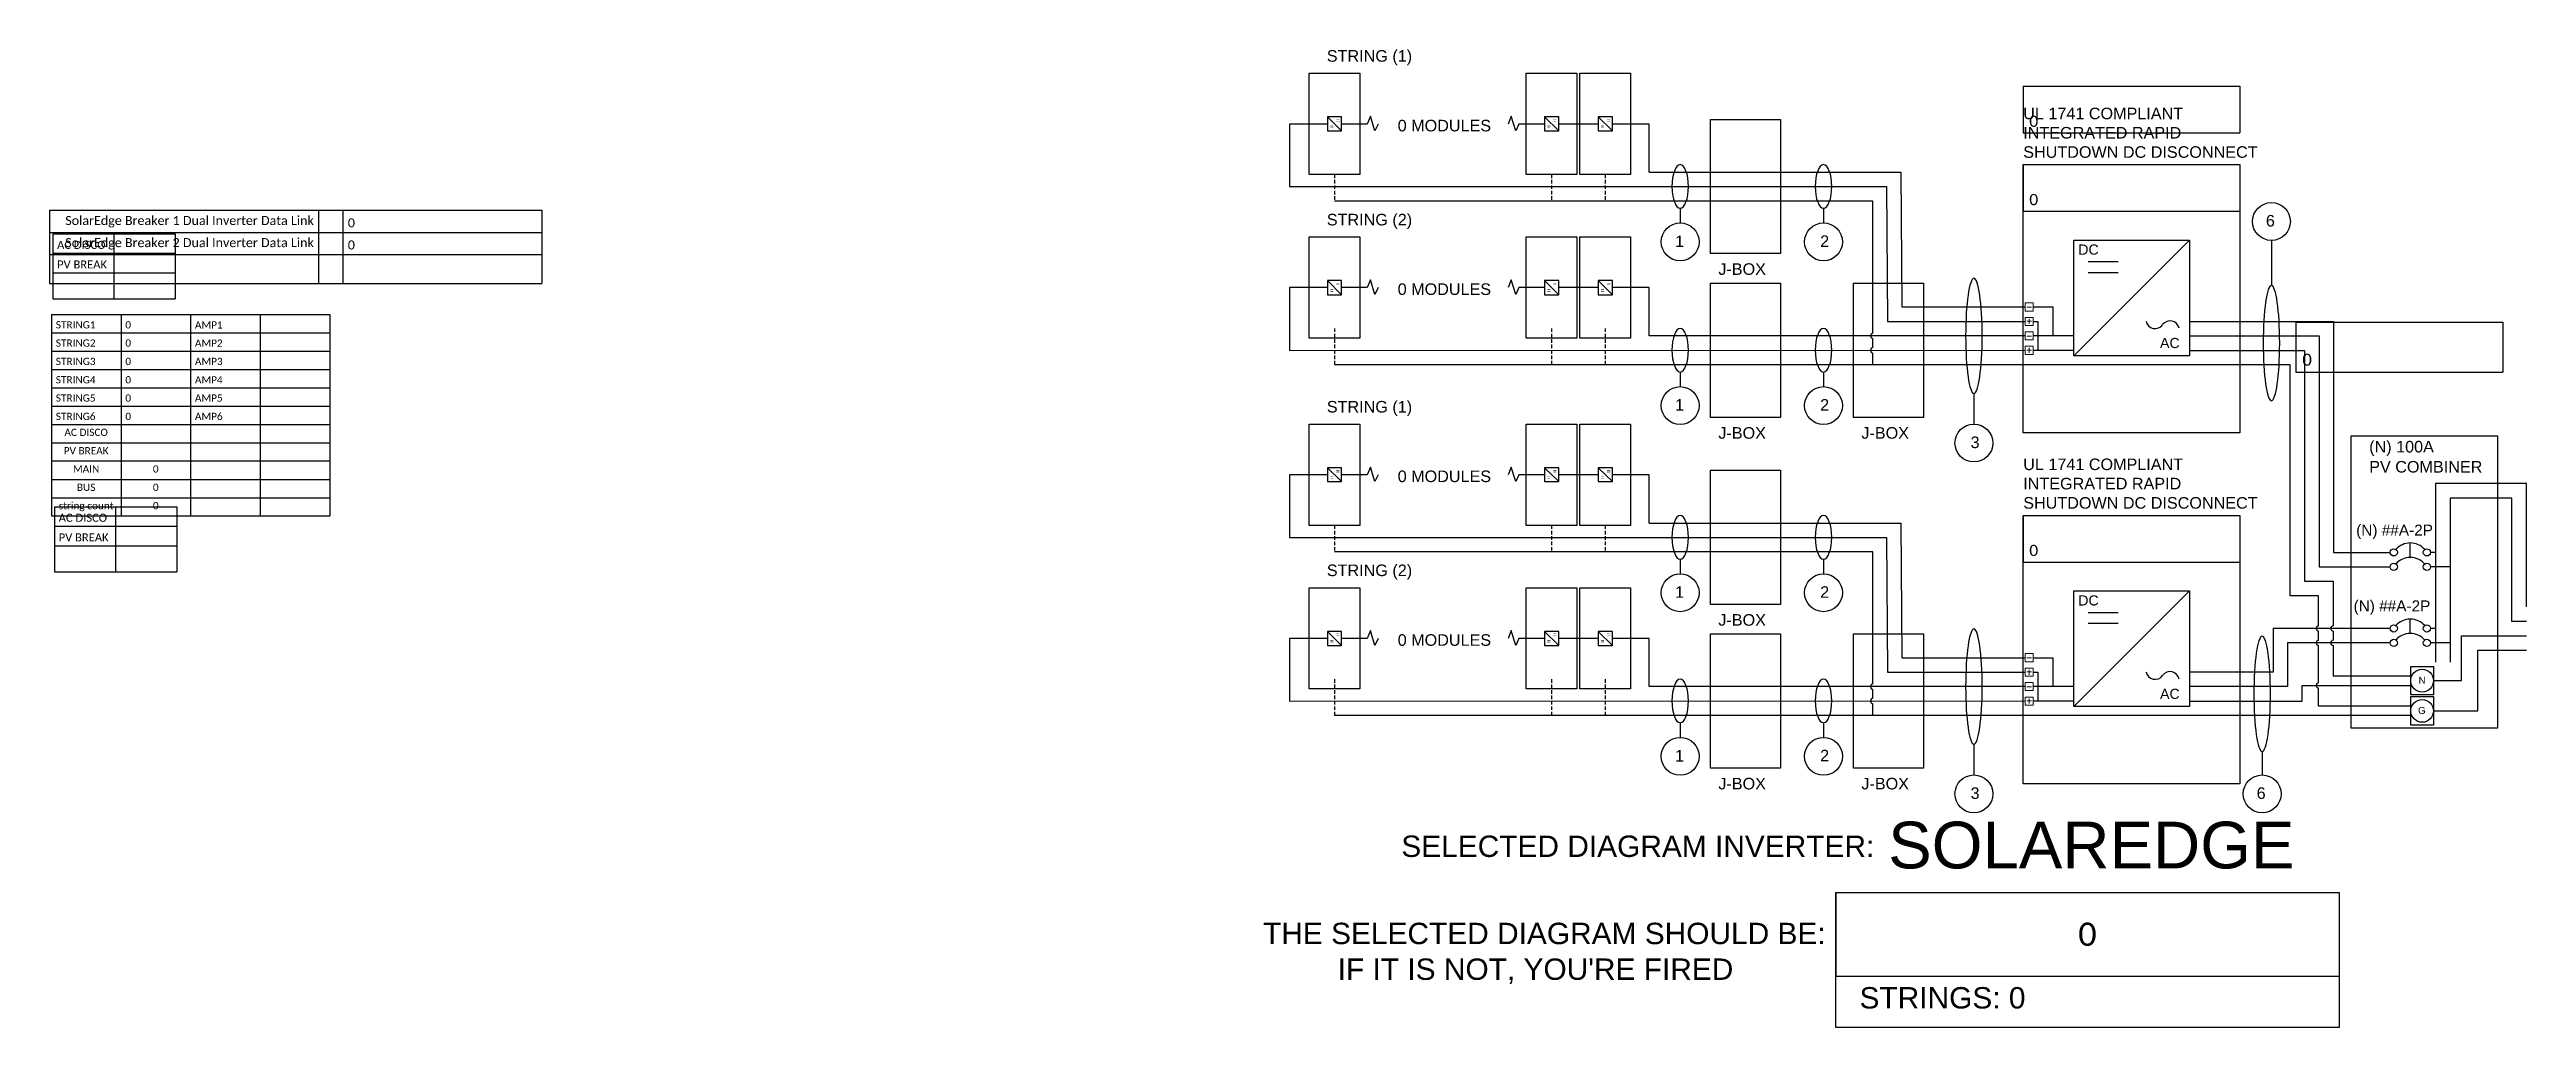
# Model space of a CAD drawing. Header units: inches. Extents: x 0 to 171, y 0 to 68.
import ezdxf

# ---------------------------------------------------------------- set-up
doc = ezdxf.new("R2010")
doc.units = ezdxf.units.IN
doc.header["$MEASUREMENT"] = 0
doc.linetypes.add('DASHED2', pattern=[0.375, 0.25, -0.125])
for name, color, linetype in [('Ground', 3, 'Continuous'), ('Lines', 7, 'Continuous'), ('Modules', 7, 'Continuous'), ('Negative', 7, 'Continuous'), ('Object', 7, 'Continuous'), ('Positive', 1, 'Continuous')]:
    doc.layers.add(name, color=color, linetype=linetype)
doc.layers.add('Hidden', color=1, linetype='Continuous', lineweight=25, plot=False)
doc.layers.add('wirecallout', color=4, linetype='Continuous', lineweight=25)
doc.styles.get("Standard").update_dxf_attribs({"font": 'arial.ttf'})

# ---------------------------------------------------------------- blocks, each defined once
blk = doc.blocks.new('*T17')
at = {"color": 0, "linetype": 'ByBlock', "lineweight": -2, "transparency": 16777216}
for p, q in [((0, 0), (19.24, 0)), ((0, 0), (0, -13.93)), ((4.81, 0), (4.81, -13.93)), ((9.62, 0), (9.62, -13.93)), ((14.43, 0), (14.43, -13.93)), ((19.24, 0), (19.24, -13.93)), ((0, -1.27), (19.24, -1.27)), ((0, -2.53), (19.24, -2.53)), ((0, -3.8), (19.24, -3.8)), ((0, -5.07), (19.24, -5.07)), ((0, -6.33), (19.24, -6.33)), ((0, -7.6), (19.24, -7.6)), ((0, -8.87), (19.24, -8.87)), ((0, -10.13), (19.24, -10.13)), ((0, -11.4), (19.24, -11.4)), ((0, -12.67), (19.24, -12.67)), ((0, -13.93), (19.24, -13.93))]:
    blk.add_line(p, q, dxfattribs=at)
at = {"color": 0, "transparency": 16777216, "char_height": 0.5, "width": 4.2095}
for s, insert, attachment_point in [('{\\fCalibri|b0|i0|c0;STRING1', (0.3, -0.97), 7), ('{\\fCalibri|b0|i0|c0;0', (5.11, -0.97), 7), ('{\\fCalibri|b0|i0|c0;AMP1', (9.92, -0.97), 7), ('{\\fCalibri|b0|i0|c0; ', (14.73, -0.97), 7), ('{\\fCalibri|b0|i0|c0;STRING2', (0.3, -2.23), 7), ('{\\fCalibri|b0|i0|c0;STRING3', (0.3, -3.5), 7), ('{\\fCalibri|b0|i0|c0;0', (5.11, -2.23), 7), ('{\\fCalibri|b0|i0|c0;0', (5.11, -3.5), 7), ('{\\fCalibri|b0|i0|c0;AMP2', (9.92, -2.23), 7), ('{\\fCalibri|b0|i0|c0;AMP3', (9.92, -3.5), 7), ('{\\fCalibri|b0|i0|c0; ', (14.73, -2.23), 7), ('{\\fCalibri|b0|i0|c0;STRING4', (0.3, -4.77), 7), ('{\\fCalibri|b0|i0|c0;0', (5.11, -4.77), 7), ('{\\fCalibri|b0|i0|c0;AMP4', (9.92, -4.77), 7), ('{\\fCalibri|b0|i0|c0; ', (14.73, -3.5), 7), ('{\\fCalibri|b0|i0|c0; ', (14.73, -4.77), 7), ('{\\fCalibri|b0|i0|c0;STRING5', (0.3, -6.03), 7), ('{\\fCalibri|b0|i0|c0;STRING6', (0.3, -7.3), 7), ('{\\fCalibri|b0|i0|c0;0', (5.11, -6.03), 7), ('{\\fCalibri|b0|i0|c0;0', (5.11, -7.3), 7), ('{\\fCalibri|b0|i0|c0;AMP5', (9.92, -6.03), 7), ('{\\fCalibri|b0|i0|c0;AMP6', (9.92, -7.3), 7), ('{\\fCalibri|b0|i0|c0; ', (14.73, -6.03), 7), ('{\\fCalibri|b0|i0|c0;AC DISCO', (2.4, -7.9), 2), ('{\\fCalibri|b0|i0|c0;', (7.21, -7.9), 2), ('{\\fCalibri|b0|i0|c0;', (12.02, -7.9), 2), ('{\\fCalibri|b0|i0|c0; ', (14.73, -7.3), 7), ('{\\fCalibri|b0|i0|c0;', (16.83, -7.9), 2), ('{\\fCalibri|b0|i0|c0;PV BREAK', (2.4, -9.17), 2), ('{\\fCalibri|b0|i0|c0;', (7.21, -9.17), 2), ('{\\fCalibri|b0|i0|c0;', (12.02, -9.17), 2), ('{\\fCalibri|b0|i0|c0;', (16.83, -9.17), 2), ('{\\fCalibri|b0|i0|c0;MAIN', (2.4, -10.43), 2), ('{\\fCalibri|b0|i0|c0;BUS', (2.4, -11.7), 2), ('{\\fCalibri|b0|i0|c0;0', (7.21, -10.43), 2), ('{\\fCalibri|b0|i0|c0;0', (7.21, -11.7), 2), ('{\\fCalibri|b0|i0|c0;', (12.02, -10.43), 2), ('{\\fCalibri|b0|i0|c0;', (12.02, -11.7), 2), ('{\\fCalibri|b0|i0|c0;', (16.83, -10.43), 2), ('{\\fCalibri|b0|i0|c0;', (16.83, -11.7), 2), ('{\\fCalibri|b0|i0|c0;string count', (2.4, -12.97), 2), ('{\\fCalibri|b0|i0|c0;0', (7.21, -12.97), 2), ('{\\fCalibri|b0|i0|c0;', (12.02, -12.97), 2), ('{\\fCalibri|b0|i0|c0;', (16.83, -12.97), 2)]:
    blk.add_mtext(s, dxfattribs=dict(at, insert=insert, attachment_point=attachment_point))
blk = doc.blocks.new('*T14')
at = {"color": 0, "linetype": 'ByBlock', "lineweight": -2, "transparency": 16777216}
for p, q in [((0, 0), (14.32, 0)), ((0, 0), (0, -3.48)), ((14.32, 0), (14.32, -3.48)), ((0, -3.48), (14.32, -3.48))]:
    blk.add_line(p, q, dxfattribs=at)
at = {"color": 7, "transparency": 16777216, "insert": (0.45, -3.03), "char_height": 0.8333, "width": 13.4221, "attachment_point": 7}
blk.add_mtext('{\\fCalibri|b0|i0|c0;0', dxfattribs=at)
blk = doc.blocks.new('*T22')
at = {"color": 0, "linetype": 'ByBlock', "lineweight": -2, "transparency": 16777216}
for p, q in [((0, 0), (8.47, 0)), ((0, 0), (0, -4.5)), ((4.23, 0), (4.23, -4.5)), ((8.47, 0), (8.47, -4.5)), ((0, -1.35), (8.47, -1.35)), ((0, -2.7), (8.47, -2.7)), ((0, -4.5), (8.47, -4.5))]:
    blk.add_line(p, q, dxfattribs=at)
at = {"color": 0, "transparency": 16777216, "char_height": 0.5556, "width": 3.6333}
for s, insert, attachment_point in [('{\\fCalibri|b0|i0|c0;AC DISCO', (0.3, -1.05), 7), ('{\\fCalibri|b0|i0|c0;', (8.17, -1.05), 9), ('{\\fCalibri|b0|i0|c0;PV BREAK', (0.3, -2.4), 7), ('{\\fCalibri|b0|i0|c0;', (4.53, -2.4), 7)]:
    blk.add_mtext(s, dxfattribs=dict(at, insert=insert, attachment_point=attachment_point))
blk = doc.blocks.new('*T19')
at = {"color": 0, "linetype": 'ByBlock', "lineweight": -2, "transparency": 16777216}
for p, q in [((0, 0), (8.47, 0)), ((0, 0), (0, -4.5)), ((4.23, 0), (4.23, -4.5)), ((8.47, 0), (8.47, -4.5)), ((0, -1.35), (8.47, -1.35)), ((0, -2.7), (8.47, -2.7)), ((0, -4.5), (8.47, -4.5))]:
    blk.add_line(p, q, dxfattribs=at)
at = {"color": 0, "transparency": 16777216, "char_height": 0.5556, "width": 3.6333}
for s, insert, attachment_point in [('{\\fCalibri|b0|i0|c0;AC DISCO', (0.3, -1.05), 7), ('{\\fCalibri|b0|i0|c0;', (8.17, -1.05), 9), ('{\\fCalibri|b0|i0|c0;PV BREAK', (0.3, -2.4), 7), ('{\\fCalibri|b0|i0|c0;', (4.53, -2.4), 7)]:
    blk.add_mtext(s, dxfattribs=dict(at, insert=insert, attachment_point=attachment_point))
blk = doc.blocks.new('*T23')
at = {"color": 0, "linetype": 'ByBlock', "lineweight": -2, "transparency": 16777216}
for p, q in [((0, 0), (34.03, 0)), ((0, 0), (0, -5.07)), ((18.6, 0), (18.6, -5.07)), ((20.28, 0), (20.28, -5.07)), ((34.03, 0), (34.03, -5.07)), ((0, -1.53), (34.03, -1.53)), ((0, -3.06), (34.03, -3.06)), ((0, -5.07), (34.03, -5.07))]:
    blk.add_line(p, q, dxfattribs=at)
at = {"color": 0, "transparency": 16777216, "char_height": 0.6229}
for s, insert, width, attachment_point in [('{\\fCalibri|b0|i0|c0;SolarEdge Breaker 1 Dual Inverter Data Link', (18.27, -1.19), 17.9297, 9), ('{\\fCalibri|b0|i0|c0;', (19.95, -1.19), 1.0091, 9), ('{\\fCalibri|b0|i0|c0;0', (20.62, -1.19), 13.0727, 7), ('{\\fCalibri|b0|i0|c0;SolarEdge Breaker 2 Dual Inverter Data Link', (18.27, -2.72), 17.9297, 9), ('{\\fCalibri|b0|i0|c0;', (19.95, -2.72), 1.0091, 9), ('{\\fCalibri|b0|i0|c0;0', (20.62, -2.72), 13.0727, 7)]:
    blk.add_mtext(s, dxfattribs=dict(at, insert=insert, width=width, attachment_point=attachment_point))
blk = doc.blocks.new('*T18')
at = {"color": 0, "linetype": 'ByBlock', "lineweight": -2, "transparency": 16777216}
for p, q in [((0, 0), (14.98, 0)), ((0, 0), (0, -3.23)), ((14.98, 0), (14.98, -3.23)), ((0, -3.23), (14.98, -3.23))]:
    blk.add_line(p, q, dxfattribs=at)
at = {"color": 7, "transparency": 16777216, "insert": (0.42, -2.82), "char_height": 0.7747, "width": 14.1425, "attachment_point": 7}
blk.add_mtext('{\\fCalibri|b0|i0|c0;0', dxfattribs=at)
blk = doc.blocks.new('*T15')
at = {"color": 0, "linetype": 'ByBlock', "lineweight": -2, "transparency": 16777216}
for p, q in [((0, 0), (14.98, 0)), ((0, 0), (0, -3.23)), ((14.98, 0), (14.98, -3.23)), ((0, -3.23), (14.98, -3.23))]:
    blk.add_line(p, q, dxfattribs=at)
at = {"color": 7, "transparency": 16777216, "insert": (0.42, -2.82), "char_height": 0.7747, "width": 14.1425, "attachment_point": 7}
blk.add_mtext('{\\fCalibri|b0|i0|c0;0', dxfattribs=at)
blk = doc.blocks.new('*T16')
at = {"color": 0, "linetype": 'ByBlock', "lineweight": -2, "transparency": 16777216}
for p, q in [((0, 0), (14.98, 0)), ((0, 0), (0, -3.23)), ((14.98, 0), (14.98, -3.23)), ((0, -3.23), (14.98, -3.23))]:
    blk.add_line(p, q, dxfattribs=at)
at = {"color": 7, "transparency": 16777216, "insert": (0.42, -2.82), "char_height": 0.7747, "width": 14.1425, "attachment_point": 7}
blk.add_mtext('{\\fCalibri|b0|i0|c0;0', dxfattribs=at)
blk = doc.blocks.new('*T20')
at = {"color": 0, "linetype": 'ByBlock', "lineweight": -2, "transparency": 16777216}
for p, q in [((0, 0), (14.98, 0)), ((0, 0), (0, -3.23)), ((14.98, 0), (14.98, -3.23)), ((0, -3.23), (14.98, -3.23))]:
    blk.add_line(p, q, dxfattribs=at)
at = {"color": 7, "transparency": 16777216, "insert": (0.42, -2.82), "char_height": 0.7747, "width": 14.1425, "attachment_point": 7}
blk.add_mtext('{\\fCalibri|b0|i0|c0;0', dxfattribs=at)
blk = doc.blocks.new('*T21')
at = {"layer": 'Hidden', "color": 0, "linetype": 'ByBlock', "lineweight": -2, "transparency": 16777216}
for p, q in [((0, 0), (34.8, 0)), ((0, 0), (0, -5.8)), ((34.8, 0), (34.8, -5.8)), ((0, -5.8), (34.8, -5.8))]:
    blk.add_line(p, q, dxfattribs=at)
at = {"layer": 'Hidden', "color": 0, "transparency": 16777216, "insert": (17.4, -2.9), "char_height": 1.606, "width": 33.0633, "attachment_point": 5}
blk.add_mtext('{\\fCalibri|b0|i0|c0;0', dxfattribs=at)
blk = doc.blocks.new('*U13')
for p, q in [((-73.32, 134.24), (-75.87, 134.24)), ((-73.32, 130.91), (-73.32, 134.24)), ((-73.32, 130.91), (-55.93, 130.91)), ((-55.93, 130.91), (-55.85, 121.59)), ((-71.18, 128.4), (-71.18, 127.4)), ((-61.27, 128.4), (-61.27, 127.4)), ((-35.97, 126.21), (-43.97, 118.21)), ((-30.3, 126.19), (-30.3, 123.08)), ((-40.9, 124.7), (-42.96, 124.7)), ((-40.9, 123.96), (-42.96, 123.96)), ((-73.32, 122.93), (-75.87, 122.93)), ((-73.32, 119.59), (-73.32, 122.93)), ((-55.85, 121.59), (-47.33, 121.59)), ((-35.97, 120.59), (-26.01, 120.59)), ((-26.01, 120.59), (-26.01, 104.62)), ((-47.33, 119.59), (-73.32, 119.59)), ((-43.97, 119.59), (-46.77, 119.59)), ((-35.97, 119.59), (-27.01, 119.59)), ((-35.97, 118.59), (-28.01, 118.59)), ((-28.01, 118.59), (-28.01, 102.62)), ((-27.01, 119.59), (-27.01, 103.62)), ((-71.18, 117.09), (-71.18, 116.08)), ((-61.27, 117.09), (-61.27, 116.08)), ((-50.87, 115.6), (-50.87, 113.49)), ((-73.32, 109.99), (-75.87, 109.99)), ((-73.32, 106.65), (-73.32, 109.99)), ((-12.67, 109.38), (-18.95, 109.38)), ((-18.95, 109.38), (-18.95, 97.03)), ((-13.67, 108.38), (-17.95, 108.38)), ((-17.95, 108.38), (-17.95, 97.03)), ((-13.67, 99.85), (-13.67, 108.38)), ((-12.67, 100.85), (-12.67, 109.38)), ((-73.32, 106.65), (-55.93, 106.65)), ((-55.93, 106.65), (-55.85, 97.34)), ((-26.01, 104.62), (-22.09, 104.62)), ((-20.7, 104.28), (-20.7, 105.28)), ((-18.95, 104.62), (-19.3, 104.62)), ((-71.18, 104.15), (-71.18, 103.14)), ((-61.27, 104.15), (-61.27, 103.14)), ((-27.01, 103.62), (-22.09, 103.62)), ((-18.95, 103.62), (-19.3, 103.62)), ((-17.95, 103.62), (-18.95, 103.62)), ((-35.97, 101.96), (-43.97, 93.96)), ((-28.01, 102.62), (-26.04, 102.62)), ((-26.04, 102.62), (-26.04, 99.55)), ((-40.9, 100.45), (-42.96, 100.45)), ((-40.9, 99.71), (-42.96, 99.71)), ((-22.09, 99.36), (-30.18, 99.36)), ((-30.18, 99.36), (-30.18, 96.34)), ((-20.7, 99.01), (-20.7, 100.01)), ((-18.95, 99.36), (-19.3, 99.36)), ((-12.67, 99.85), (-13.67, 99.85)), ((-73.32, 98.67), (-75.87, 98.67)), ((-73.32, 95.34), (-73.32, 98.67)), ((-22.09, 98.36), (-29.18, 98.36)), ((-29.18, 98.36), (-29.18, 95.34)), ((-26.04, 99.17), (-26.04, 98.55)), ((-26.04, 98.17), (-26.04, 96.08)), ((-17.95, 98.36), (-19.3, 98.36)), ((-17.15, 95.75), (-17.15, 98.85)), ((-17.15, 98.85), (-12.67, 98.85)), ((-55.85, 97.34), (-47.33, 97.34)), ((-30.18, 96.34), (-35.97, 96.34)), ((-26.04, 96.08), (-20.66, 96.08)), ((-47.33, 95.34), (-73.32, 95.34)), ((-43.97, 95.34), (-46.77, 95.34)), ((-29.18, 95.34), (-35.97, 95.34)), ((-35.97, 94.34), (-28.18, 94.34)), ((-28.18, 94.34), (-28.18, 95.42)), ((-28.18, 95.42), (-20.66, 95.42)), ((-19.09, 95.75), (-17.15, 95.75)), ((-71.18, 92.83), (-71.18, 91.83)), ((-61.27, 92.83), (-61.27, 91.83)), ((-50.87, 91.35), (-50.87, 89.24)), ((-30.94, 90.85), (-30.94, 89.24))]:
    blk.add_line(p, q)
for points in [[(-92.81, 134.24), (-92.81, 134.24), (-94.59, 134.24)], [(-80.55, 134.24), (-80.55, 134.24), (-82.33, 134.24)], [(-76.84, 134.24), (-79.58, 134.24)], [(-92.81, 122.93), (-92.81, 122.93), (-94.59, 122.93)], [(-80.55, 122.93), (-80.55, 122.93), (-82.33, 122.93)], [(-76.84, 122.93), (-79.58, 122.93)], [(-46.77, 121.59), (-45.42, 121.59), (-45.42, 119.59)], [(-92.81, 109.99), (-92.81, 109.99), (-94.59, 109.99)], [(-80.55, 109.99), (-80.55, 109.99), (-82.33, 109.99)], [(-76.84, 109.99), (-79.58, 109.99)], [(-26.04, 99.36), (-26.04, 99.36)], [(-92.81, 98.67), (-92.81, 98.67), (-94.59, 98.67)], [(-80.55, 98.67), (-80.55, 98.67), (-82.33, 98.67)], [(-76.84, 98.67), (-79.58, 98.67)], [(-26.04, 99.17), (-26.04, 98.55)], [(-26.04, 98.36), (-26.04, 98.36)], [(-46.77, 97.34), (-45.42, 97.34), (-45.42, 95.34)]]:
    blk.add_lwpolyline(points)
for points in [[(-64.25, 125.28), (-69.09, 125.28), (-69.09, 134.55), (-64.25, 134.55)], [(-32.48, 112.88), (-47.46, 112.88), (-47.46, 131.44), (-32.48, 131.44)], [(-35.97, 118.21), (-43.97, 118.21), (-43.97, 126.21), (-35.97, 126.21)], [(-64.25, 113.95), (-69.09, 113.95), (-69.09, 123.23), (-64.25, 123.23)], [(-54.36, 113.95), (-59.19, 113.95), (-59.19, 123.23), (-54.36, 123.23)], [(-14.67, 92.47), (-24.78, 92.47), (-24.78, 112.68), (-14.67, 112.68)], [(-64.25, 101.02), (-69.09, 101.02), (-69.09, 110.3), (-64.25, 110.3)], [(-32.48, 88.62), (-47.46, 88.62), (-47.46, 107.18), (-32.48, 107.18)], [(-35.97, 93.96), (-43.97, 93.96), (-43.97, 101.96), (-35.97, 101.96)], [(-64.25, 89.7), (-69.09, 89.7), (-69.09, 98.98), (-64.25, 98.98)], [(-54.36, 89.7), (-59.19, 89.7), (-59.19, 98.98), (-54.36, 98.98)], [(-20.66, 96.74), (-19.09, 96.74), (-19.09, 94.77), (-20.66, 94.77)]]:
    blk.add_lwpolyline(points, close=True)
for centre, radius in [((-30.3, 127.5), 1.31), ((-71.18, 126.09), 1.31), ((-61.27, 126.09), 1.31), ((-71.18, 114.77), 1.31), ((-61.27, 114.77), 1.31), ((-50.87, 112.18), 1.31), ((-21.84, 104.62), 0.248), ((-19.55, 104.62), 0.248), ((-71.18, 101.83), 1.31), ((-61.27, 101.83), 1.31), ((-21.84, 103.62), 0.248), ((-19.55, 103.62), 0.248), ((-21.84, 99.36), 0.248), ((-19.55, 99.36), 0.248), ((-21.84, 98.36), 0.248), ((-19.55, 98.36), 0.248), ((-19.88, 95.75), 0.787), ((-19.88, 93.66), 0.787), ((-71.18, 90.52), 1.31), ((-61.27, 90.52), 1.31), ((-50.87, 87.92), 1.31), ((-30.94, 87.92), 1.31)]:
    blk.add_circle(centre, radius)
for centre, radius, start, end in [((-38.34, 120.73), 0.634, 190.2778, 324.5251), ((-37.31, 120), 0.634, 10.2778, 144.5251), ((-20.7, 103.94), 1.33, 41.2408, 138.7592), ((-20.7, 102.94), 1.33, 41.2408, 138.7592), ((-26.01, 99.36), 0.191, 98.3924, 261.6076), ((-20.7, 98.68), 1.33, 41.2408, 138.7592), ((-26.01, 98.36), 0.191, 98.3924, 261.6076), ((-20.7, 97.68), 1.33, 41.2408, 138.7592), ((-38.34, 96.48), 0.634, 190.2778, 324.5251), ((-37.31, 95.74), 0.634, 10.2778, 144.5251)]:
    blk.add_arc(centre, radius, start, end)
for p in [(-20.66, 96.08), (-20.66, 95.42), (-20.66, 93.99), (-20.66, 93.34)]:
    blk.add_point(p)
at = {"layer": 'Ground', "linetype": 'DASHED2'}
for p, q in [((-95.08, 130.75), (-95.08, 128.91)), ((-80.08, 130.75), (-80.08, 128.91)), ((-76.37, 130.75), (-76.37, 128.91)), ((-95.08, 120.11), (-95.08, 117.59)), ((-80.08, 120.11), (-80.08, 117.59)), ((-76.37, 120.11), (-76.37, 117.59)), ((-95.08, 106.49), (-95.08, 104.65)), ((-80.08, 106.49), (-80.08, 104.65)), ((-76.37, 106.49), (-76.37, 104.65)), ((-95.08, 95.85), (-95.08, 93.34)), ((-80.08, 95.85), (-80.08, 93.34)), ((-76.37, 95.85), (-76.37, 93.34))]:
    blk.add_line(p, q, dxfattribs=at)
at = {"layer": 'Ground'}
for p, q in [((-57.85, 128.91), (-95.08, 128.91)), ((-57.85, 119.78), (-57.85, 128.91)), ((-45.79, 117.59), (-95.08, 117.59)), ((-29.01, 117.59), (-45.79, 117.59)), ((-29.01, 101.62), (-29.01, 117.59)), ((-57.85, 104.65), (-95.08, 104.65)), ((-57.85, 95.52), (-57.85, 104.65)), ((-27.04, 101.62), (-29.01, 101.62)), ((-27.04, 99.55), (-27.04, 101.62)), ((-16.02, 93.67), (-16.02, 97.85)), ((-16.02, 97.85), (-12.67, 97.85)), ((-45.79, 93.34), (-95.08, 93.34)), ((-20.66, 93.34), (-45.79, 93.34)), ((-19.09, 93.67), (-16.02, 93.67))]:
    blk.add_line(p, q, dxfattribs=at)
for points in [[(-57.85, 119.59), (-57.85, 119.59)], [(-57.85, 118.78), (-57.85, 119.4)], [(-57.85, 118.59), (-57.85, 118.59)], [(-57.85, 117.59), (-57.85, 118.4)], [(-27.04, 99.36), (-27.04, 99.36)], [(-27.04, 98.55), (-27.04, 99.17)], [(-27.04, 98.36), (-27.04, 98.36)], [(-27.04, 95.61), (-27.04, 98.17)], [(-57.85, 95.34), (-57.85, 95.34)], [(-57.85, 94.52), (-57.85, 95.15)], [(-57.85, 94.34), (-57.85, 94.34)], [(-27.04, 95.43), (-27.04, 95.43)], [(-20.66, 93.99), (-27.04, 93.99), (-27.04, 95.24)], [(-57.85, 93.34), (-57.85, 94.15)]]:
    blk.add_lwpolyline(points, dxfattribs=at)
blk.add_lwpolyline([(-20.66, 94.65), (-19.09, 94.65), (-19.09, 92.68), (-20.66, 92.68)], close=True, dxfattribs=at)
for centre in [(-57.82, 119.59), (-57.82, 118.59), (-27.01, 99.36), (-27.01, 98.36), (-57.82, 95.34), (-57.82, 94.34), (-27.01, 95.42)]:
    blk.add_arc(centre, 0.191, 98.3924, 261.6076, dxfattribs=at)
at = {"layer": 'Hidden'}
blk.add_lwpolyline([(-60.42, 81.11), (-25.62, 81.11), (-25.62, 71.77), (-60.42, 71.77)], close=True, dxfattribs=at)
at = {"layer": 'Lines', "lineweight": -3}
for p, q in [((-92.6, 134.78), (-92.81, 134.24)), ((-92.28, 133.76), (-92.6, 134.78)), ((-92.06, 134.24), (-92.28, 133.76)), ((-82.87, 134.78), (-83.08, 134.24)), ((-82.54, 133.76), (-82.87, 134.78)), ((-82.33, 134.24), (-82.54, 133.76)), ((-92.6, 123.46), (-92.81, 122.93)), ((-92.28, 122.45), (-92.6, 123.46)), ((-82.87, 123.46), (-83.08, 122.93)), ((-82.54, 122.45), (-82.87, 123.46)), ((-92.06, 122.93), (-92.28, 122.45)), ((-82.33, 122.93), (-82.54, 122.45)), ((-92.6, 110.52), (-92.81, 109.99)), ((-92.28, 109.51), (-92.6, 110.52)), ((-92.06, 109.99), (-92.28, 109.51)), ((-82.87, 110.52), (-83.08, 109.99)), ((-82.54, 109.51), (-82.87, 110.52)), ((-82.33, 109.99), (-82.54, 109.51)), ((-92.6, 99.21), (-92.81, 98.67)), ((-92.28, 98.19), (-92.6, 99.21)), ((-92.06, 98.67), (-92.28, 98.19)), ((-82.87, 99.21), (-83.08, 98.67)), ((-82.54, 98.19), (-82.87, 99.21)), ((-82.33, 98.67), (-82.54, 98.19))]:
    blk.add_line(p, q, dxfattribs=at)
at = {"layer": 'Modules'}
for points in [[(-96.83, 130.75), (-96.83, 137.75), (-93.33, 137.75), (-93.33, 130.75)], [(-81.83, 130.75), (-81.83, 137.75), (-78.33, 137.75), (-78.33, 130.75)], [(-78.12, 130.75), (-78.12, 137.75), (-74.62, 137.75), (-74.62, 130.75)], [(-96.83, 119.43), (-96.83, 126.43), (-93.33, 126.43), (-93.33, 119.43)], [(-81.83, 119.43), (-81.83, 126.43), (-78.33, 126.43), (-78.33, 119.43)], [(-78.12, 119.43), (-78.12, 126.43), (-74.62, 126.43), (-74.62, 119.43)], [(-96.83, 106.49), (-96.83, 113.49), (-93.33, 113.49), (-93.33, 106.49)], [(-81.83, 106.49), (-81.83, 113.49), (-78.33, 113.49), (-78.33, 106.49)], [(-78.12, 106.49), (-78.12, 113.49), (-74.62, 113.49), (-74.62, 106.49)], [(-96.83, 95.18), (-96.83, 102.18), (-93.33, 102.18), (-93.33, 95.18)], [(-81.83, 95.18), (-81.83, 102.18), (-78.33, 102.18), (-78.33, 95.18)], [(-78.12, 95.18), (-78.12, 102.18), (-74.62, 102.18), (-74.62, 95.18)]]:
    blk.add_lwpolyline(points, close=True, dxfattribs=at)
at = {"layer": 'Negative', "lineweight": 13}
for p, q in [((-46.77, 121.87), (-47.33, 121.87)), ((-47.33, 121.87), (-47.33, 121.31)), ((-46.77, 121.31), (-46.77, 121.87)), ((-47.33, 121.31), (-46.77, 121.31)), ((-47.22, 121.58), (-46.88, 121.58)), ((-46.77, 119.87), (-47.33, 119.87)), ((-47.33, 119.87), (-47.33, 119.31)), ((-47.33, 119.31), (-46.77, 119.31)), ((-47.22, 119.58), (-46.88, 119.58)), ((-46.77, 119.31), (-46.77, 119.87)), ((-46.77, 97.62), (-47.33, 97.62)), ((-47.33, 97.62), (-47.33, 97.06)), ((-46.77, 97.06), (-46.77, 97.62)), ((-47.33, 97.06), (-46.77, 97.06)), ((-47.22, 97.32), (-46.88, 97.32)), ((-46.77, 95.62), (-47.33, 95.62)), ((-47.33, 95.62), (-47.33, 95.06)), ((-47.33, 95.06), (-46.77, 95.06)), ((-47.22, 95.32), (-46.88, 95.32)), ((-46.77, 95.06), (-46.77, 95.62))]:
    blk.add_line(p, q, dxfattribs=at)
at = {"layer": 'Object', "lineweight": 25}
for p, q in [((-95.56, 134.73), (-94.59, 133.76)), ((-94.59, 134.73), (-95.56, 134.73)), ((-95.56, 134.73), (-95.56, 133.76)), ((-95.56, 133.76), (-94.59, 133.76)), ((-94.59, 133.76), (-94.59, 134.73)), ((-80.55, 134.73), (-79.58, 133.76)), ((-79.58, 134.73), (-80.55, 134.73)), ((-80.55, 134.73), (-80.55, 133.76)), ((-80.55, 133.76), (-79.58, 133.76)), ((-79.58, 133.76), (-79.58, 134.73)), ((-76.84, 134.73), (-75.87, 133.76)), ((-75.87, 134.73), (-76.84, 134.73)), ((-76.84, 134.73), (-76.84, 133.76)), ((-76.84, 133.76), (-75.87, 133.76)), ((-75.87, 133.76), (-75.87, 134.73)), ((-95.56, 123.41), (-94.59, 122.44)), ((-94.59, 123.41), (-95.56, 123.41)), ((-95.56, 123.41), (-95.56, 122.44)), ((-94.59, 122.44), (-94.59, 123.41)), ((-80.55, 123.41), (-79.58, 122.44)), ((-79.58, 123.41), (-80.55, 123.41)), ((-80.55, 123.41), (-80.55, 122.44)), ((-79.58, 122.44), (-79.58, 123.41)), ((-76.84, 123.41), (-75.87, 122.44)), ((-75.87, 123.41), (-76.84, 123.41)), ((-76.84, 123.41), (-76.84, 122.44)), ((-75.87, 122.44), (-75.87, 123.41)), ((-95.56, 122.44), (-94.59, 122.44)), ((-80.55, 122.44), (-79.58, 122.44)), ((-76.84, 122.44), (-75.87, 122.44)), ((-95.56, 110.47), (-94.59, 109.51)), ((-94.59, 110.47), (-95.56, 110.47)), ((-95.56, 110.47), (-95.56, 109.51)), ((-94.59, 109.51), (-94.59, 110.47)), ((-80.55, 110.47), (-79.58, 109.51)), ((-79.58, 110.47), (-80.55, 110.47)), ((-80.55, 110.47), (-80.55, 109.51)), ((-79.58, 109.51), (-79.58, 110.47)), ((-76.84, 110.47), (-75.87, 109.51)), ((-75.87, 110.47), (-76.84, 110.47)), ((-76.84, 110.47), (-76.84, 109.51)), ((-75.87, 109.51), (-75.87, 110.47)), ((-95.56, 109.51), (-94.59, 109.51)), ((-80.55, 109.51), (-79.58, 109.51)), ((-76.84, 109.51), (-75.87, 109.51)), ((-95.56, 99.16), (-94.59, 98.19)), ((-94.59, 99.16), (-95.56, 99.16)), ((-95.56, 99.16), (-95.56, 98.19)), ((-95.56, 98.19), (-94.59, 98.19)), ((-94.59, 98.19), (-94.59, 99.16)), ((-80.55, 99.16), (-79.58, 98.19)), ((-79.58, 99.16), (-80.55, 99.16)), ((-80.55, 99.16), (-80.55, 98.19)), ((-80.55, 98.19), (-79.58, 98.19)), ((-79.58, 98.19), (-79.58, 99.16)), ((-76.84, 99.16), (-75.87, 98.19)), ((-75.87, 99.16), (-76.84, 99.16)), ((-76.84, 99.16), (-76.84, 98.19)), ((-76.84, 98.19), (-75.87, 98.19)), ((-75.87, 98.19), (-75.87, 99.16))]:
    blk.add_line(p, q, dxfattribs=at)
at = {"layer": 'Positive'}
for p, q in [((-95.56, 134.24), (-98.18, 134.24)), ((-98.18, 134.24), (-98.18, 129.91)), ((-98.18, 129.91), (-56.91, 129.92)), ((-56.91, 129.92), (-56.85, 120.59)), ((-95.56, 122.93), (-98.18, 122.93)), ((-98.18, 122.93), (-98.18, 118.59)), ((-56.85, 120.59), (-47.33, 120.59)), ((-98.18, 118.59), (-47.33, 118.6)), ((-43.97, 118.59), (-46.77, 118.59)), ((-95.56, 109.99), (-98.18, 109.99)), ((-98.18, 109.99), (-98.18, 105.65)), ((-98.18, 105.65), (-56.91, 105.66)), ((-56.91, 105.66), (-56.85, 96.34)), ((-95.56, 98.67), (-98.18, 98.67)), ((-98.18, 98.67), (-98.18, 94.34)), ((-56.85, 96.34), (-47.33, 96.34)), ((-46.45, 96.34), (-46.45, 94.34)), ((-98.18, 94.34), (-47.33, 94.35)), ((-43.97, 94.34), (-46.77, 94.34))]:
    blk.add_line(p, q, dxfattribs=at)
at = {"layer": 'Positive', "color": 1, "lineweight": 13}
for p, q in [((-46.77, 120.87), (-47.33, 120.87)), ((-47.33, 120.87), (-47.33, 120.31)), ((-47.33, 120.31), (-46.77, 120.31)), ((-47.22, 120.6), (-46.88, 120.6)), ((-47.06, 120.76), (-47.06, 120.42)), ((-46.77, 120.31), (-46.77, 120.87)), ((-46.77, 118.87), (-47.33, 118.87)), ((-47.33, 118.87), (-47.33, 118.31)), ((-47.33, 118.31), (-46.77, 118.31)), ((-47.22, 118.6), (-46.88, 118.6)), ((-47.06, 118.76), (-47.06, 118.42)), ((-46.77, 118.31), (-46.77, 118.87)), ((-46.77, 96.62), (-47.33, 96.62)), ((-47.33, 96.62), (-47.33, 96.06)), ((-47.33, 96.06), (-46.77, 96.06)), ((-47.22, 96.35), (-46.88, 96.35)), ((-47.06, 96.51), (-47.06, 96.16)), ((-46.77, 96.06), (-46.77, 96.62)), ((-46.77, 94.62), (-47.33, 94.62)), ((-47.33, 94.62), (-47.33, 94.06)), ((-47.22, 94.35), (-46.88, 94.35)), ((-47.06, 94.51), (-47.06, 94.16)), ((-46.77, 94.06), (-46.77, 94.62)), ((-47.33, 94.06), (-46.77, 94.06))]:
    blk.add_line(p, q, dxfattribs=at)
at = {"layer": 'Positive'}
for points in [[(-46.77, 120.59), (-46.45, 120.59)], [(-46.77, 120.59), (-46.45, 120.59), (-46.45, 118.59)], [(-46.77, 96.34), (-46.45, 96.34)]]:
    blk.add_lwpolyline(points, dxfattribs=at)
at = {"layer": 'wirecallout', "color": 7, "extrusion": (0, 0, -1)}
for centre, major_axis, ratio in [((-71.18, 129.92), (0, 1.51), 0.377363), ((-61.27, 129.92), (0, 1.51), 0.377363), ((-50.87, 119.59), (0, 3.99), 0.14309), ((-30.3, 119.09), (0, 3.99), 0.14309), ((-71.18, 118.6), (0, 1.51), 0.377363), ((-61.27, 118.6), (0, 1.51), 0.377363), ((-71.18, 105.66), (0, 1.51), 0.377363), ((-61.27, 105.66), (0, 1.51), 0.377363), ((-50.87, 95.34), (0, 3.99), 0.14309), ((-30.94, 94.84), (0, 3.99), 0.14309), ((-71.18, 94.35), (0, 1.51), 0.377363), ((-61.27, 94.35), (0, 1.51), 0.377363)]:
    blk.add_ellipse(centre, major_axis=major_axis, ratio=ratio, dxfattribs=at)
for name, p in [('*T20', (-47.46, 136.85)), ('*T15', (-47.46, 131.44)), ('*T23', (-183.92, 128.28)), ('*T19', (-183.7, 126.65)), ('*T17', (-183.79, 121.07)), ('*T14', (-28.61, 120.55)), ('*T22', (-183.59, 107.78)), ('*T18', (-47.46, 107.18)), ('*T16', (-47.46, 107.18)), ('*T21', (-60.42, 81.11))]:
    blk.add_blockref(name, p)
for s, height, p in [('STRING (1)', 0.8, (-95.61, 138.55)), ('0 MODULES', 0.8, (-90.71, 133.73)), ('STRING (2)', 0.8, (-95.61, 127.23)), ('0 MODULES', 0.8, (-90.71, 122.42)), ('STRING (1)', 0.8, (-95.61, 114.29)), ('(N) 100A ', 0.8, (-23.54, 111.53)), ('0 MODULES', 0.8, (-90.71, 109.48)), ('PV COMBINER', 0.8, (-23.54, 110.14)), ('(N) ##A-2P', 0.76, (-24.44, 105.78)), ('STRING (2)', 0.8, (-95.61, 102.98)), ('(N) ##A-2P', 0.76, (-24.62, 100.54)), ('0 MODULES', 0.8, (-90.71, 98.16))]:
    blk.add_text(s, height=height).set_placement(p)
for s, width, gutter_width, insert, char_height, attachment_point in [('\\pxql;UL 1741 COMPLIANT\\PINTEGRATED RAPID SHUTDOWN DC DISCONNECT', 16.6979, 1, (-47.46, 135.37), 0.8, 1), ('6', 15.6401, 1, (-30.06, 127.95), 0.8, 3), ('1', 15.6401, 1, (-71.22, 126.13), 0.8, 5), ('2', 15.6401, 1, (-60.88, 126.54), 0.8, 3), ('DC', 15.6401, 1, (-42.24, 125.91), 0.703, 3), ('J-BOX', 15.6401, 1, (-65.25, 124.61), 0.8, 3), ('AC', 15.6401, 1, (-36.64, 119.45), 0.703, 3), ('1', 15.6401, 1, (-71.22, 114.82), 0.8, 5), ('2', 15.6401, 1, (-60.88, 115.22), 0.8, 3), ('J-BOX', 15.6401, 1, (-65.25, 113.28), 0.8, 3), ('J-BOX', 15.6401, 1, (-55.36, 113.28), 0.8, 3), ('3', 15.6401, 1, (-50.48, 112.63), 0.8, 3), ('\\pxql;UL 1741 COMPLIANT\\PINTEGRATED RAPID SHUTDOWN DC DISCONNECT', 16.6979, 1, (-47.46, 111.11), 0.8, 1), ('1', 15.6401, 1, (-71.22, 101.88), 0.8, 5), ('2', 15.6401, 1, (-60.88, 102.28), 0.8, 3), ('DC', 15.6401, 1, (-42.24, 101.65), 0.703, 3), ('J-BOX', 15.6401, 1, (-65.25, 100.35), 0.8, 3), ('N', 9.384, 0.6, (-19.64, 96.02), 0.48, 3), ('AC', 15.6401, 1, (-36.64, 95.19), 0.703, 3), ('G', 9.384, 0.6, (-19.64, 93.93), 0.48, 3), ('1', 15.6401, 1, (-71.22, 90.56), 0.8, 5), ('2', 15.6401, 1, (-60.88, 90.97), 0.8, 3), ('J-BOX', 15.6401, 1, (-65.25, 89.03), 0.8, 3), ('J-BOX', 15.6401, 1, (-55.36, 89.03), 0.8, 3), ('3', 15.6401, 1, (-50.48, 88.37), 0.8, 3), ('6', 15.6401, 1, (-30.7, 88.37), 0.8, 3)]:
    blk.add_mtext_dynamic_manual_height_columns(s, width=width, gutter_width=gutter_width, heights=[0], dxfattribs=dict(insert=insert, char_height=char_height, attachment_point=attachment_point))
at = {"layer": 'Hidden', "attachment_point": 1}
for s, width, gutter_width, heights, insert, char_height in [('{\\C1;SOLAREDGE}', 42.8245, 16.16, [24.19], (-56.8, 86), 3.2319), ('{\\C1;SELECTED DIAGRAM INVERTER:}', 41.1813, 7.39, [15.49], (-90.46, 85.04), 1.4784), ('{\\C1;THE SELECTED DIAGRAM SHOULD BE:}', 41.1813, 7.39, [15.49], (-100.02, 79.01), 1.4784), ("{\\C1;IF IT IS NOT, YOU'RE FIRED}", 41.1813, 7.39, [15.49], (-94.86, 76.54), 1.4784)]:
    blk.add_mtext_dynamic_manual_height_columns(s, width=width, gutter_width=gutter_width, heights=heights, dxfattribs=dict(at, insert=insert, char_height=char_height))
at = {"layer": 'Hidden', "color": 7, "insert": (-58.78, 74.56), "char_height": 1.4784, "attachment_point": 1}
blk.add_mtext_dynamic_manual_height_columns('{\\C1;STRINGS: 0}', width=41.1813, gutter_width=7.39, heights=[15.49], dxfattribs=at)
at = {"layer": 'Object', "lineweight": 25}
for p in [(-95.39, 133.9), (-94.97, 134.35), (-80.38, 133.9), (-79.97, 134.35), (-76.67, 133.9), (-76.25, 134.35), (-95.39, 122.58), (-94.97, 123.03), (-80.38, 122.58), (-79.97, 123.03), (-76.67, 122.58), (-76.25, 123.03), (-95.39, 109.64), (-94.97, 110.09), (-80.38, 109.64), (-79.97, 110.09), (-76.67, 109.64), (-76.25, 110.09), (-95.39, 98.33), (-94.97, 98.78), (-80.38, 98.33), (-79.97, 98.78), (-76.67, 98.33), (-76.25, 98.78)]:
    blk.add_text('=', height=0.313, dxfattribs=at).set_placement(p)

msp = doc.modelspace()

# ---------------------------------------------------------------- block references
msp.add_blockref('*U13', (183.79, -71.77))

doc.saveas('drawing.dxf')
